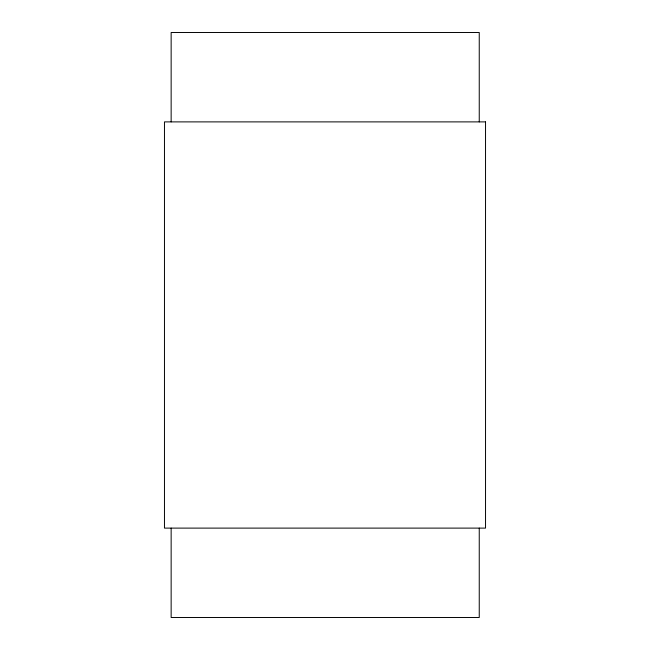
<?xml version="1.0" encoding="UTF-8"?>
<svg xmlns="http://www.w3.org/2000/svg" width="650" height="650" viewBox="0 0 650 650"><rect width="100%" height="100%" fill="white"/><g stroke="black" fill="none" stroke-linecap="round" stroke-linejoin="round"><path stroke-width="0.97" d="M479.245 121.891L479.245 32.5L171.145 32.5L171.145 121.891M479.245 528.109L479.245 617.5L171.145 617.5L171.145 528.109M485.534 121.891L164.466 121.891L164.466 528.109L485.534 528.109L485.534 121.891"/></g></svg>
